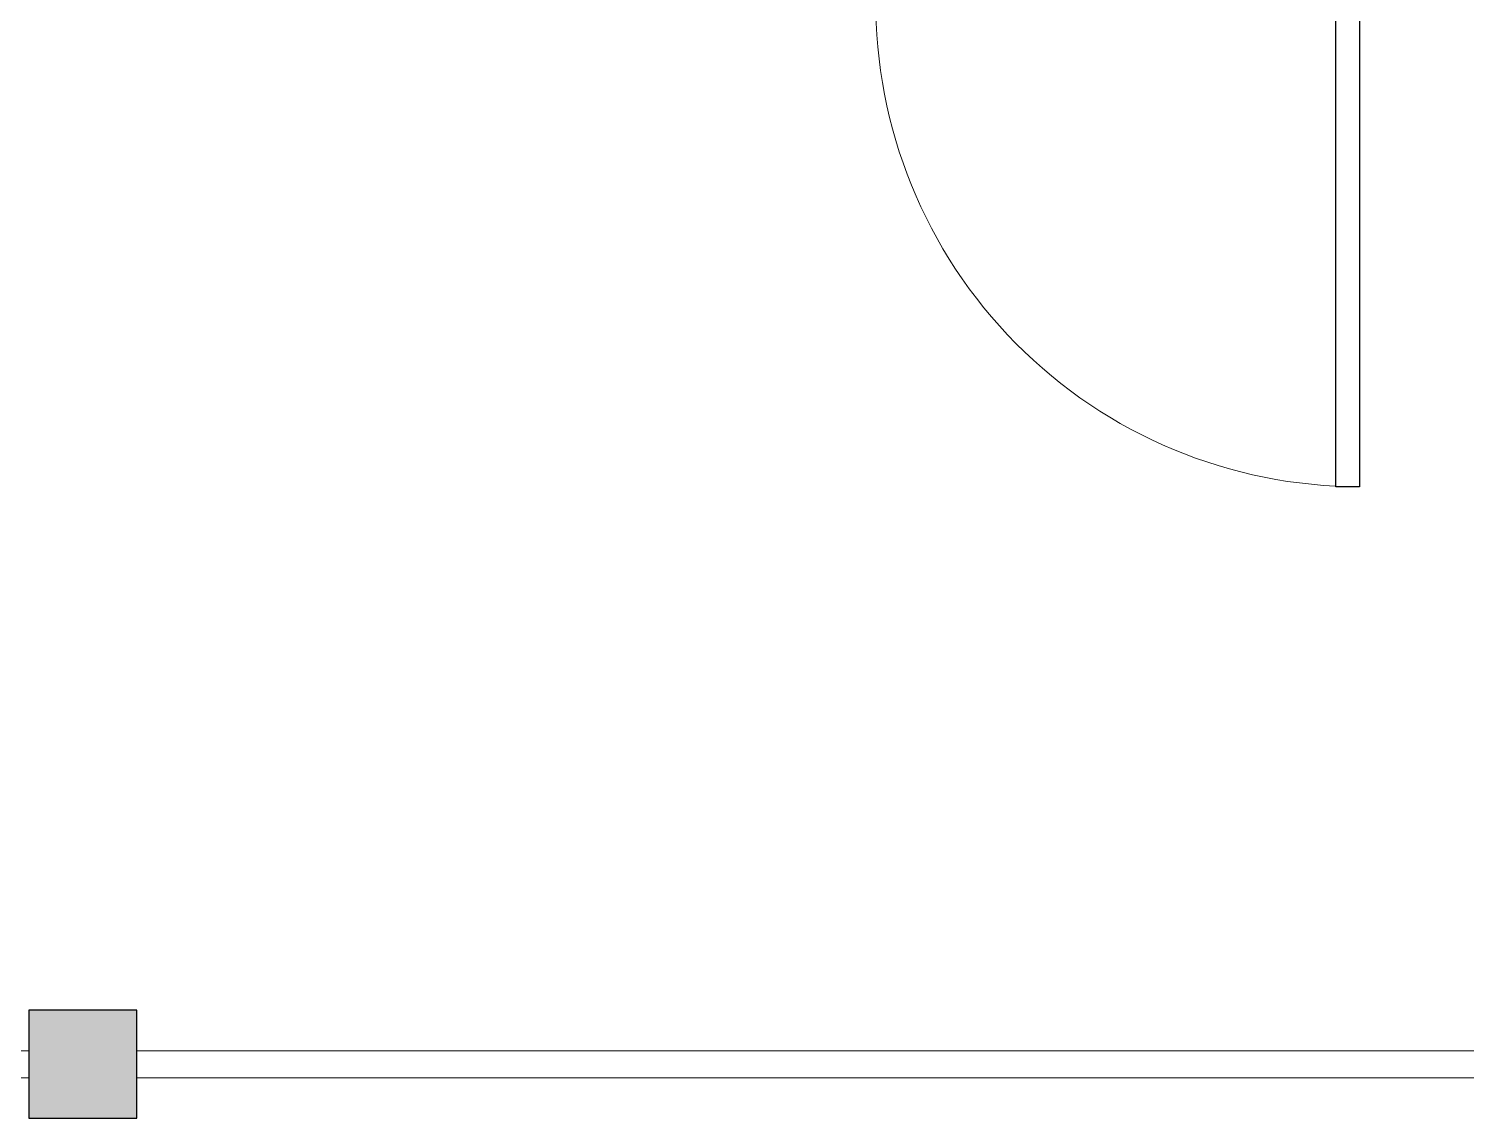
# Model space of a CAD drawing. Header units: inches. Extents: x -1176 to 1474, y -2632 to 978.
# Drawn here: x 1060.3 to 1166.7, y 9.3 to 90 of the extents above; entities that cross this region are included whole.
import ezdxf

# ---------------------------------------------------------------- set-up
doc = ezdxf.new("R2010")
doc.units = ezdxf.units.IN
doc.header["$MEASUREMENT"] = 0
for name, color, linetype, lineweight in [('A-COLS', 52, 'Continuous', 18), ('A-DOOR', 31, 'Continuous', 18), ('A-DOOR-FRAM', 31, 'Continuous', 30), ('A-FLOR-HRAL', 11, 'Continuous', 18)]:
    doc.layers.add(name, color=color, linetype=linetype, lineweight=lineweight)

# ---------------------------------------------------------------- blocks, each defined once
blk = doc.blocks.new('Top Rail Type - Top Rail_Internal_-6920603-3rd Floor Construction')
at = {"layer": 'A-FLOR-HRAL', "lineweight": 9}
for p, q in [((1068.27, 14.32), (1223.22, 14.32)), ((1060.27, 12.32), (898.9, 12.32)), ((1223.22, 12.32), (1068.27, 12.32))]:
    blk.add_line(p, q, dxfattribs=at)
blk = doc.blocks.new('Top Rail Type - Top Rail_Internal_-V5-3rd Floor Construction')
at = {"layer": 'A-FLOR-HRAL', "lineweight": 9}
for p, q in [((1060.27, 14.32), (898.9, 14.32)), ((1223.22, 14.32), (1068.27, 14.32)), ((1060.27, 12.32), (898.9, 12.32)), ((1223.22, 12.32), (1068.27, 12.32))]:
    blk.add_line(p, q, dxfattribs=at)
blk = doc.blocks.new('Single Flush - D15 3_ X 8_-8095303-3rd Floor Construction')
at = {"layer": 'A-DOOR', "lineweight": 30}
for p, q in [((16.15625, -11), (17.90625, -11)), ((16.15625, -46.8125), (16.15625, -11)), ((17.90625, -11), (17.90625, -46.8125)), ((17.90625, -46.8125), (16.15625, -46.8125))]:
    blk.add_line(p, q, dxfattribs=at)
at = {"layer": 'A-DOOR', "lineweight": 9}
blk.add_arc((17.90625, -11), 35.8125, 179.5, 270, dxfattribs=at)
at = {"layer": 'A-DOOR-FRAM'}
for p, q in [((-20, -5.25), (-20, -11)), ((-20, -5.25), (-18, -5.25)), ((-18, -5.25), (-18, -11)), ((18.000004, -5.25), (18.000004, -11)), ((18.000004, -5.25), (20.000004, -5.25)), ((20.000004, -5.25), (20.000004, -11)), ((-20, -11), (-18, -11)), ((18.000004, -11), (20.000004, -11))]:
    blk.add_line(p, q, dxfattribs=at)

msp = doc.modelspace()

# ---------------------------------------------------------------- hatches: boundary and pattern name
at = {"layer": 'A-COLS'}
msp.add_hatch(color=250, dxfattribs=at).paths.add_polyline_path([(1060.27, 9.32), (1068.27, 9.32), (1068.27, 17.32), (1060.27, 17.32)], flags=0)

# ---------------------------------------------------------------- linework, layer by layer
at = {"layer": 'A-COLS', "color": 8, "lineweight": 30}
for p, q in [((1068.27, 17.32), (1060.27, 17.32)), ((1060.27, 17.32), (1060.27, 9.32)), ((1068.27, 9.32), (1068.27, 17.32)), ((1060.27, 9.32), (1068.27, 9.32))]:
    msp.add_line(p, q, dxfattribs=at)

# ---------------------------------------------------------------- block references
at = {"layer": 'A-DOOR'}
msp.add_blockref('Single Flush - D15 3_ X 8_-8095303-3rd Floor Construction', (1140.9, 102.89), dxfattribs=at)
at = {"layer": 'A-FLOR-HRAL', "lineweight": 9}
for name in ['Top Rail Type - Top Rail_Internal_-6920603-3rd Floor Construction', 'Top Rail Type - Top Rail_Internal_-V5-3rd Floor Construction']:
    msp.add_blockref(name, (0, 0), dxfattribs=at)

doc.saveas('drawing.dxf')
